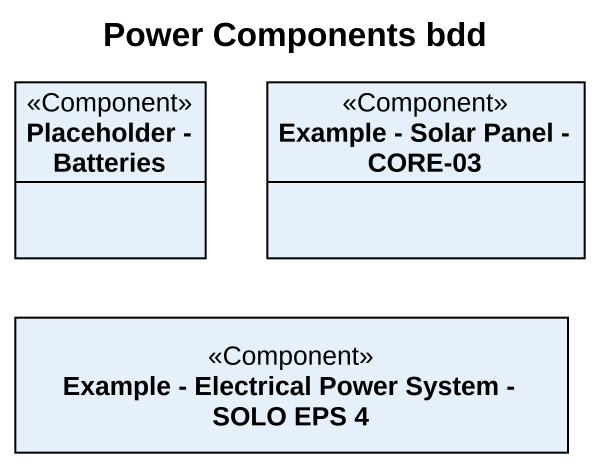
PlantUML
@startuml
title Power Components bdd
hide circle
hide empty members
class "Placeholder - Batteries" as Placeholder_Batteries <<Component>>
class "Example - Solar Panel - CORE-03" as Example_Solar_Panel_CORE_03 <<Component>>
class "Example - Electrical Power System - SOLO EPS 4" as Example_Electrical_Power <<Component>>
@enduml
